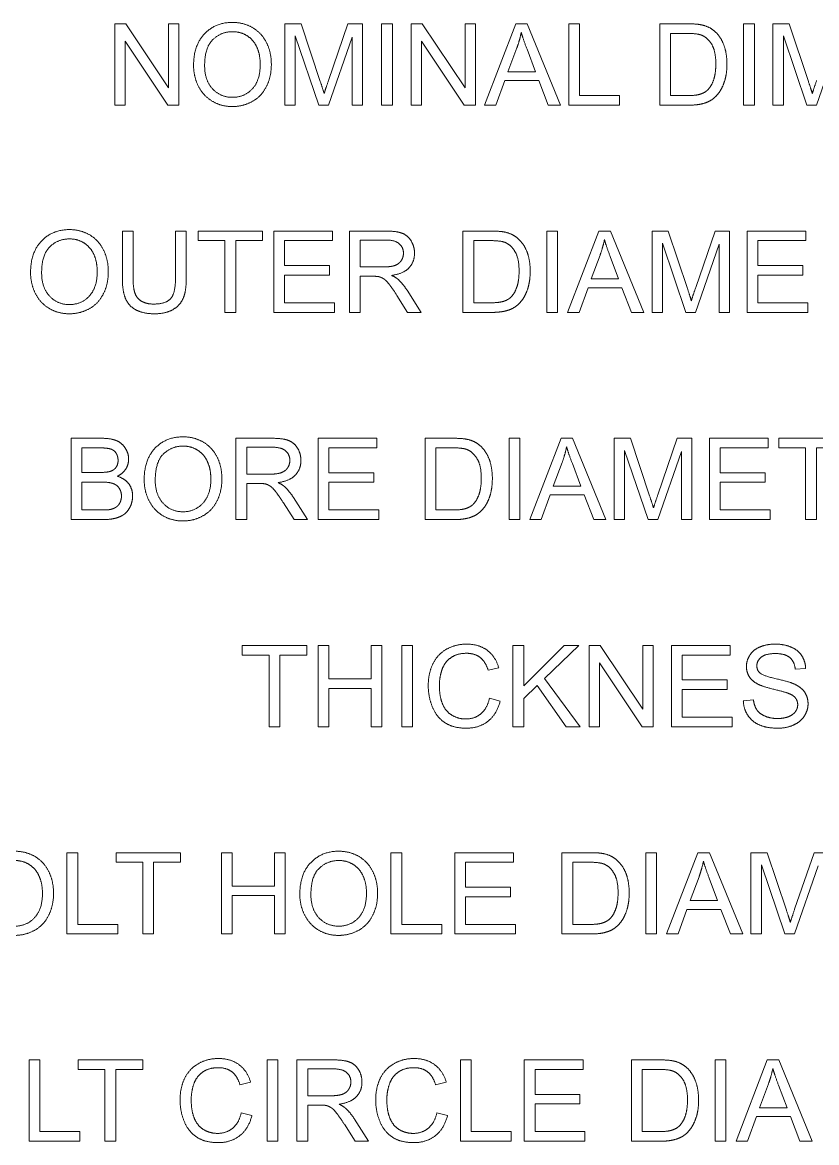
# Model space of a CAD drawing. Header units: millimetres. Extents: x -205 to 205, y -139 to 139.
# Drawn here: x 88.19 to 104.62, y -0.23 to 22.94 of the extents above; entities that cross this region are included whole.
import ezdxf

# ---------------------------------------------------------------- set-up
doc = ezdxf.new("R2010")
doc.units = ezdxf.units.MM
doc.layers.add('dimensions', color=7, linetype='Continuous', lineweight=18)

msp = doc.modelspace()

# ---------------------------------------------------------------- linework, layer by layer
at = {"layer": 'dimensions'}
for p, q in [((90.1, 22.906), (90.1, 21.224)), ((90.329, 22.906), (90.1, 22.906)), ((91.212, 21.585), (90.329, 22.906)), ((91.212, 22.906), (91.212, 21.585)), ((91.426, 22.906), (91.212, 22.906)), ((91.426, 21.224), (91.426, 22.906)), ((93.621, 22.906), (93.621, 21.224)), ((93.956, 22.906), (93.621, 22.906)), ((94.354, 21.715), (93.956, 22.906)), ((94.926, 22.906), (94.524, 21.736)), ((95.226, 22.906), (94.926, 22.906)), ((95.226, 21.224), (95.226, 22.906)), ((95.623, 22.906), (95.623, 21.224)), ((95.846, 22.906), (95.623, 22.906)), ((95.846, 21.224), (95.846, 22.906)), ((96.236, 22.906), (96.236, 21.224)), ((96.464, 22.906), (96.236, 22.906)), ((97.348, 21.585), (96.464, 22.906)), ((97.348, 22.906), (97.348, 21.585)), ((97.561, 22.906), (97.348, 22.906)), ((97.561, 21.224), (97.561, 22.906)), ((98.396, 22.906), (97.75, 21.224)), ((98.636, 22.906), (98.396, 22.906)), ((99.325, 21.224), (98.636, 22.906)), ((99.493, 22.906), (99.493, 21.224)), ((99.716, 22.906), (99.493, 22.906)), ((99.716, 21.422), (99.716, 22.906)), ((101.375, 22.906), (101.375, 21.224)), ((101.955, 22.906), (101.375, 22.906)), ((101.598, 21.422), (101.598, 22.707)), ((101.598, 22.707), (101.951, 22.707)), ((103.11, 22.906), (103.11, 21.224)), ((103.333, 22.906), (103.11, 22.906)), ((103.333, 21.224), (103.333, 22.906)), ((103.718, 22.906), (103.718, 21.224)), ((104.053, 22.906), (103.718, 22.906)), ((104.452, 21.715), (104.053, 22.906)), ((90.314, 22.546), (91.197, 21.224)), ((90.314, 21.224), (90.314, 22.546)), ((93.835, 22.656), (94.322, 21.224)), ((93.835, 21.224), (93.835, 22.656)), ((94.523, 21.224), (95.011, 22.632)), ((95.011, 22.632), (95.011, 21.224)), ((96.449, 22.546), (97.333, 21.224)), ((96.449, 21.224), (96.449, 22.546)), ((103.933, 22.656), (104.419, 21.224)), ((103.933, 21.224), (103.933, 22.656)), ((104.62, 21.224), (105.109, 22.632)), ((98.236, 21.915), (98.42, 22.408)), ((98.63, 22.38), (98.806, 21.915)), ((98.806, 21.915), (98.236, 21.915)), ((97.987, 21.224), (98.171, 21.733)), ((98.171, 21.733), (98.875, 21.733)), ((98.875, 21.733), (99.071, 21.224)), ((100.544, 21.422), (99.716, 21.422)), ((100.544, 21.224), (100.544, 21.422)), ((101.957, 21.422), (101.598, 21.422)), ((90.1, 21.224), (90.314, 21.224)), ((91.197, 21.224), (91.426, 21.224)), ((93.621, 21.224), (93.835, 21.224)), ((94.322, 21.224), (94.523, 21.224)), ((95.011, 21.224), (95.226, 21.224)), ((95.623, 21.224), (95.846, 21.224)), ((96.236, 21.224), (96.449, 21.224)), ((97.333, 21.224), (97.561, 21.224)), ((97.75, 21.224), (97.987, 21.224)), ((99.071, 21.224), (99.325, 21.224)), ((99.493, 21.224), (100.544, 21.224)), ((101.375, 21.224), (101.982, 21.224)), ((103.11, 21.224), (103.333, 21.224)), ((103.718, 21.224), (103.933, 21.224)), ((104.419, 21.224), (104.62, 21.224)), ((90.259, 18.62), (90.259, 17.648)), ((90.481, 18.62), (90.259, 18.62)), ((90.481, 17.649), (90.481, 18.62)), ((91.359, 18.62), (91.359, 17.649)), ((91.582, 18.62), (91.359, 18.62)), ((91.582, 17.648), (91.582, 18.62)), ((91.826, 18.62), (91.826, 18.422)), ((93.159, 18.62), (91.826, 18.62)), ((93.159, 18.422), (93.159, 18.62)), ((93.392, 18.62), (93.392, 16.938)), ((94.609, 18.62), (93.392, 18.62)), ((94.609, 18.422), (94.609, 18.62)), ((94.959, 18.62), (94.959, 16.938)), ((95.704, 18.62), (94.959, 18.62)), ((97.305, 18.62), (97.305, 16.938)), ((97.885, 18.62), (97.305, 18.62)), ((99.04, 18.62), (99.04, 16.938)), ((99.263, 18.62), (99.04, 18.62)), ((99.263, 16.938), (99.263, 18.62)), ((100.116, 18.62), (99.47, 16.938)), ((100.356, 18.62), (100.116, 18.62)), ((101.045, 16.938), (100.356, 18.62)), ((101.216, 18.62), (101.216, 16.938)), ((101.551, 18.62), (101.216, 18.62)), ((101.949, 17.429), (101.551, 18.62)), ((102.522, 18.62), (102.119, 17.45)), ((102.821, 18.62), (102.522, 18.62)), ((102.821, 16.938), (102.821, 18.62)), ((103.185, 18.62), (103.185, 16.938)), ((104.401, 18.62), (103.185, 18.62)), ((104.401, 18.422), (104.401, 18.62)), ((91.826, 18.422), (92.38, 18.422)), ((92.38, 18.422), (92.38, 16.938)), ((92.603, 18.422), (93.159, 18.422)), ((92.603, 16.938), (92.603, 18.422)), ((93.615, 18.422), (94.609, 18.422)), ((93.615, 17.906), (93.615, 18.422)), ((95.181, 17.878), (95.181, 18.434)), ((95.181, 18.434), (95.714, 18.434)), ((97.528, 17.137), (97.528, 18.422)), ((97.528, 18.422), (97.881, 18.422)), ((101.43, 18.37), (101.917, 16.938)), ((101.43, 16.938), (101.43, 18.37)), ((102.118, 16.938), (102.606, 18.346)), ((102.606, 18.346), (102.606, 16.938)), ((103.407, 18.422), (104.401, 18.422)), ((103.407, 17.906), (103.407, 18.422)), ((99.956, 17.629), (100.141, 18.122)), ((100.351, 18.095), (100.526, 17.629)), ((94.546, 17.906), (93.615, 17.906)), ((94.546, 17.709), (94.546, 17.906)), ((95.66, 17.878), (95.181, 17.878)), ((104.338, 17.906), (103.407, 17.906)), ((104.338, 17.709), (104.338, 17.906)), ((93.615, 17.709), (94.546, 17.709)), ((93.615, 17.137), (93.615, 17.709)), ((95.181, 17.685), (95.439, 17.685)), ((95.181, 16.938), (95.181, 17.685)), ((100.526, 17.629), (99.956, 17.629)), ((103.407, 17.709), (104.338, 17.709)), ((103.407, 17.137), (103.407, 17.709)), ((96.441, 16.938), (96.149, 17.396)), ((99.707, 16.938), (99.892, 17.448)), ((99.892, 17.448), (100.595, 17.448)), ((100.595, 17.448), (100.791, 16.938)), ((95.939, 17.288), (96.161, 16.938)), ((92.38, 16.938), (92.603, 16.938)), ((93.392, 16.938), (94.648, 16.938)), ((94.648, 17.137), (93.615, 17.137)), ((94.648, 16.938), (94.648, 17.137)), ((94.959, 16.938), (95.181, 16.938)), ((96.161, 16.938), (96.441, 16.938)), ((97.305, 16.938), (97.912, 16.938)), ((97.887, 17.137), (97.528, 17.137)), ((99.04, 16.938), (99.263, 16.938)), ((99.47, 16.938), (99.707, 16.938)), ((100.791, 16.938), (101.045, 16.938)), ((101.216, 16.938), (101.43, 16.938)), ((101.917, 16.938), (102.118, 16.938)), ((102.606, 16.938), (102.821, 16.938)), ((103.185, 16.938), (104.44, 16.938)), ((104.44, 17.137), (103.407, 17.137)), ((104.44, 16.938), (104.44, 17.137)), ((89.201, 14.334), (89.201, 12.652)), ((89.832, 14.334), (89.201, 14.334)), ((89.423, 13.628), (89.423, 14.136)), ((89.423, 14.136), (89.759, 14.136)), ((92.609, 14.334), (92.609, 12.652)), ((93.354, 14.334), (92.609, 14.334)), ((92.831, 13.592), (92.831, 14.149)), ((92.831, 14.149), (93.364, 14.149)), ((94.307, 14.334), (94.307, 12.652)), ((95.523, 14.334), (94.307, 14.334)), ((94.529, 14.136), (95.523, 14.136)), ((94.529, 13.621), (94.529, 14.136)), ((95.523, 14.136), (95.523, 14.334)), ((96.523, 14.334), (96.523, 12.652)), ((97.102, 14.334), (96.523, 14.334)), ((96.745, 12.851), (96.745, 14.136)), ((96.745, 14.136), (97.099, 14.136)), ((98.258, 14.334), (98.258, 12.652)), ((98.48, 14.334), (98.258, 14.334)), ((98.48, 12.652), (98.48, 14.334)), ((99.334, 14.334), (98.688, 12.652)), ((99.574, 14.334), (99.334, 14.334)), ((100.262, 12.652), (99.574, 14.334)), ((100.433, 14.334), (100.433, 12.652)), ((100.768, 14.334), (100.433, 14.334)), ((101.166, 13.143), (100.768, 14.334)), ((101.739, 14.334), (101.336, 13.164)), ((102.038, 14.334), (101.739, 14.334)), ((102.038, 12.652), (102.038, 14.334)), ((102.402, 14.334), (102.402, 12.652)), ((103.618, 14.334), (102.402, 14.334)), ((102.625, 14.136), (103.618, 14.136)), ((102.625, 13.621), (102.625, 14.136)), ((103.618, 14.136), (103.618, 14.334)), ((103.839, 14.334), (103.839, 14.136)), ((105.172, 14.334), (103.839, 14.334)), ((103.839, 14.136), (104.393, 14.136)), ((104.393, 14.136), (104.393, 12.652)), ((104.616, 14.136), (105.172, 14.136)), ((104.616, 12.652), (104.616, 14.136)), ((100.648, 14.084), (101.134, 12.652)), ((100.648, 12.652), (100.648, 14.084)), ((101.335, 12.652), (101.824, 14.06)), ((101.824, 14.06), (101.824, 12.652)), ((99.173, 13.343), (99.358, 13.836)), ((99.568, 13.809), (99.744, 13.343)), ((89.787, 13.628), (89.423, 13.628)), ((93.31, 13.592), (92.831, 13.592)), ((95.46, 13.621), (94.529, 13.621)), ((95.46, 13.423), (95.46, 13.621)), ((103.555, 13.621), (102.625, 13.621)), ((103.555, 13.423), (103.555, 13.621)), ((89.423, 12.851), (89.423, 13.429)), ((89.423, 13.429), (89.812, 13.429)), ((92.831, 13.399), (93.089, 13.399)), ((92.831, 12.652), (92.831, 13.399)), ((94.529, 13.423), (95.46, 13.423)), ((94.529, 12.851), (94.529, 13.423)), ((99.744, 13.343), (99.173, 13.343)), ((102.625, 13.423), (103.555, 13.423)), ((102.625, 12.851), (102.625, 13.423)), ((93.589, 13.002), (93.811, 12.652)), ((94.091, 12.652), (93.799, 13.11)), ((98.924, 12.652), (99.109, 13.162)), ((99.109, 13.162), (99.812, 13.162)), ((99.812, 13.162), (100.009, 12.652)), ((89.842, 12.851), (89.423, 12.851)), ((95.562, 12.851), (94.529, 12.851)), ((95.562, 12.652), (95.562, 12.851)), ((97.104, 12.851), (96.745, 12.851)), ((103.657, 12.851), (102.625, 12.851)), ((103.657, 12.652), (103.657, 12.851)), ((89.201, 12.652), (89.842, 12.652)), ((92.609, 12.652), (92.831, 12.652)), ((93.811, 12.652), (94.091, 12.652)), ((94.307, 12.652), (95.562, 12.652)), ((96.523, 12.652), (97.13, 12.652)), ((98.258, 12.652), (98.48, 12.652)), ((98.688, 12.652), (98.924, 12.652)), ((100.009, 12.652), (100.262, 12.652)), ((100.433, 12.652), (100.648, 12.652)), ((101.134, 12.652), (101.335, 12.652)), ((101.824, 12.652), (102.038, 12.652)), ((102.402, 12.652), (103.657, 12.652)), ((104.393, 12.652), (104.616, 12.652)), ((92.74, 10.049), (92.74, 9.85)), ((94.073, 10.049), (92.74, 10.049)), ((94.073, 9.85), (94.073, 10.049)), ((94.309, 10.049), (94.309, 8.367)), ((94.531, 10.049), (94.309, 10.049)), ((94.531, 9.358), (94.531, 10.049)), ((95.406, 10.049), (95.406, 9.358)), ((95.628, 10.049), (95.406, 10.049)), ((95.628, 8.367), (95.628, 10.049)), ((96.037, 10.049), (96.037, 8.367)), ((96.259, 10.049), (96.037, 10.049)), ((96.259, 8.367), (96.259, 10.049)), ((98.34, 10.049), (98.34, 8.367)), ((98.562, 10.049), (98.34, 10.049)), ((98.562, 9.215), (98.562, 10.049)), ((99.398, 10.049), (98.562, 9.215)), ((98.994, 9.367), (99.699, 10.049)), ((99.699, 10.049), (99.398, 10.049)), ((99.914, 10.049), (99.914, 8.367)), ((100.142, 10.049), (99.914, 10.049)), ((101.026, 8.728), (100.142, 10.049)), ((101.026, 10.049), (101.026, 8.728)), ((101.239, 10.049), (101.026, 10.049)), ((101.239, 8.367), (101.239, 10.049)), ((101.618, 10.049), (101.618, 8.367)), ((102.834, 10.049), (101.618, 10.049)), ((102.834, 9.85), (102.834, 10.049)), ((92.74, 9.85), (93.294, 9.85)), ((93.294, 9.85), (93.294, 8.367)), ((93.517, 9.85), (94.073, 9.85)), ((93.517, 8.367), (93.517, 9.85)), ((101.84, 9.85), (102.834, 9.85)), ((101.84, 9.335), (101.84, 9.85)), ((97.827, 9.536), (98.046, 9.587)), ((100.127, 9.688), (101.011, 8.367)), ((100.127, 8.367), (100.127, 9.688)), ((104.18, 9.559), (104.394, 9.575)), ((95.406, 9.358), (94.531, 9.358)), ((99.73, 8.367), (98.994, 9.367)), ((102.771, 9.335), (101.84, 9.335)), ((102.771, 9.138), (102.771, 9.335)), ((94.531, 9.159), (95.406, 9.159)), ((94.531, 8.367), (94.531, 9.159)), ((95.406, 9.159), (95.406, 8.367)), ((98.562, 8.95), (98.838, 9.218)), ((98.838, 9.218), (99.437, 8.367)), ((101.84, 9.138), (102.771, 9.138)), ((101.84, 8.565), (101.84, 9.138)), ((98.075, 8.9), (97.852, 8.956)), ((98.562, 8.367), (98.562, 8.95)), ((103.315, 8.925), (103.105, 8.907)), ((93.294, 8.367), (93.517, 8.367)), ((94.309, 8.367), (94.531, 8.367)), ((95.406, 8.367), (95.628, 8.367)), ((96.037, 8.367), (96.259, 8.367)), ((98.34, 8.367), (98.562, 8.367)), ((99.437, 8.367), (99.73, 8.367)), ((99.914, 8.367), (100.127, 8.367)), ((101.011, 8.367), (101.239, 8.367)), ((101.618, 8.367), (102.873, 8.367)), ((102.873, 8.565), (101.84, 8.565)), ((102.873, 8.367), (102.873, 8.565)), ((89.113, 5.763), (89.113, 4.081)), ((89.335, 5.763), (89.113, 5.763)), ((89.335, 4.279), (89.335, 5.763)), ((90.128, 5.763), (90.128, 5.565)), ((91.462, 5.763), (90.128, 5.763)), ((90.128, 5.565), (90.683, 5.565)), ((90.683, 5.565), (90.683, 4.081)), ((90.905, 5.565), (91.462, 5.565)), ((90.905, 4.081), (90.905, 5.565)), ((91.462, 5.565), (91.462, 5.763)), ((92.307, 5.763), (92.307, 4.081)), ((92.53, 5.763), (92.307, 5.763)), ((92.53, 5.072), (92.53, 5.763)), ((93.404, 5.763), (93.404, 5.072)), ((93.627, 5.763), (93.404, 5.763)), ((93.627, 4.081), (93.627, 5.763)), ((95.816, 5.763), (95.816, 4.081)), ((96.039, 5.763), (95.816, 5.763)), ((96.039, 4.279), (96.039, 5.763)), ((97.137, 5.763), (97.137, 4.081)), ((98.353, 5.763), (97.137, 5.763)), ((97.36, 5.565), (98.353, 5.565)), ((97.36, 5.049), (97.36, 5.565)), ((98.353, 5.565), (98.353, 5.763)), ((99.353, 5.763), (99.353, 4.081)), ((99.932, 5.763), (99.353, 5.763)), ((99.575, 4.279), (99.575, 5.565)), ((99.575, 5.565), (99.929, 5.565)), ((101.088, 5.763), (101.088, 4.081)), ((101.31, 5.763), (101.088, 5.763)), ((101.31, 4.081), (101.31, 5.763)), ((102.164, 5.763), (101.518, 4.081)), ((102.404, 5.763), (102.164, 5.763)), ((103.092, 4.081), (102.404, 5.763)), ((103.263, 5.763), (103.263, 4.081)), ((103.598, 5.763), (103.263, 5.763)), ((103.997, 4.572), (103.598, 5.763)), ((104.569, 5.763), (104.166, 4.593)), ((104.869, 5.763), (104.569, 5.763)), ((103.478, 5.513), (103.964, 4.081)), ((103.478, 4.081), (103.478, 5.513)), ((104.165, 4.081), (104.654, 5.489)), ((102.003, 4.772), (102.188, 5.265)), ((102.398, 5.238), (102.574, 4.772)), ((93.404, 5.072), (92.53, 5.072)), ((92.53, 4.874), (93.404, 4.874)), ((92.53, 4.081), (92.53, 4.874)), ((93.404, 4.874), (93.404, 4.081)), ((98.29, 5.049), (97.36, 5.049)), ((98.29, 4.852), (98.29, 5.049)), ((97.36, 4.852), (98.29, 4.852)), ((97.36, 4.279), (97.36, 4.852)), ((102.574, 4.772), (102.003, 4.772)), ((101.754, 4.081), (101.939, 4.59)), ((101.939, 4.59), (102.643, 4.59)), ((102.643, 4.59), (102.839, 4.081)), ((90.164, 4.279), (89.335, 4.279)), ((90.164, 4.081), (90.164, 4.279)), ((96.867, 4.279), (96.039, 4.279)), ((96.867, 4.081), (96.867, 4.279)), ((98.392, 4.279), (97.36, 4.279)), ((98.392, 4.081), (98.392, 4.279)), ((99.935, 4.279), (99.575, 4.279)), ((89.113, 4.081), (90.164, 4.081)), ((90.683, 4.081), (90.905, 4.081)), ((92.307, 4.081), (92.53, 4.081)), ((93.404, 4.081), (93.627, 4.081)), ((95.816, 4.081), (96.867, 4.081)), ((97.137, 4.081), (98.392, 4.081)), ((99.353, 4.081), (99.96, 4.081)), ((101.088, 4.081), (101.31, 4.081)), ((101.518, 4.081), (101.754, 4.081)), ((102.839, 4.081), (103.092, 4.081)), ((103.263, 4.081), (103.478, 4.081)), ((103.964, 4.081), (104.165, 4.081)), ((88.33, 1.477), (88.33, -0.205)), ((88.552, 1.477), (88.33, 1.477)), ((88.552, -0.006), (88.552, 1.477)), ((89.345, 1.477), (89.345, 1.279)), ((90.679, 1.477), (89.345, 1.477)), ((90.679, 1.279), (90.679, 1.477)), ((93.252, 1.477), (93.252, -0.205)), ((93.475, 1.477), (93.252, 1.477)), ((93.475, -0.205), (93.475, 1.477)), ((93.871, 1.477), (93.871, -0.205)), ((94.617, 1.477), (93.871, 1.477)), ((97.252, 1.477), (97.252, -0.205)), ((97.475, 1.477), (97.252, 1.477)), ((97.475, -0.006), (97.475, 1.477)), ((98.573, 1.477), (98.573, -0.205)), ((99.789, 1.477), (98.573, 1.477)), ((99.789, 1.279), (99.789, 1.477)), ((100.789, 1.477), (100.789, -0.205)), ((101.368, 1.477), (100.789, 1.477)), ((102.524, 1.477), (102.524, -0.205)), ((102.746, 1.477), (102.524, 1.477)), ((102.746, -0.205), (102.746, 1.477)), ((103.6, 1.477), (102.954, -0.205)), ((103.84, 1.477), (103.6, 1.477)), ((104.528, -0.205), (103.84, 1.477)), ((89.345, 1.279), (89.899, 1.279)), ((89.899, 1.279), (89.899, -0.205)), ((90.122, 1.279), (90.679, 1.279)), ((90.122, -0.205), (90.122, 1.279)), ((94.093, 0.735), (94.093, 1.291)), ((94.093, 1.291), (94.626, 1.291)), ((98.796, 1.279), (99.789, 1.279)), ((98.796, 0.764), (98.796, 1.279)), ((101.011, -0.006), (101.011, 1.279)), ((101.011, 1.279), (101.365, 1.279)), ((92.692, 0.964), (92.912, 1.016)), ((96.739, 0.964), (96.959, 1.016)), ((103.439, 0.486), (103.624, 0.979)), ((103.834, 0.952), (104.01, 0.486)), ((94.572, 0.735), (94.093, 0.735)), ((99.726, 0.764), (98.796, 0.764)), ((99.726, 0.566), (99.726, 0.764)), ((94.093, 0.542), (94.352, 0.542)), ((94.093, -0.205), (94.093, 0.542)), ((98.796, 0.566), (99.726, 0.566)), ((98.796, -0.006), (98.796, 0.566)), ((104.01, 0.486), (103.439, 0.486)), ((92.94, 0.329), (92.718, 0.385)), ((95.353, -0.205), (95.061, 0.253)), ((96.987, 0.329), (96.765, 0.385)), ((103.19, -0.205), (103.375, 0.305)), ((103.375, 0.305), (104.079, 0.305)), ((104.079, 0.305), (104.275, -0.205)), ((94.851, 0.145), (95.073, -0.205)), ((88.33, -0.205), (89.381, -0.205)), ((89.381, -0.006), (88.552, -0.006)), ((89.381, -0.205), (89.381, -0.006)), ((89.899, -0.205), (90.122, -0.205)), ((93.252, -0.205), (93.475, -0.205)), ((93.871, -0.205), (94.093, -0.205)), ((95.073, -0.205), (95.353, -0.205)), ((97.252, -0.205), (98.303, -0.205)), ((98.303, -0.006), (97.475, -0.006)), ((98.303, -0.205), (98.303, -0.006)), ((98.573, -0.205), (99.828, -0.205)), ((99.828, -0.006), (98.796, -0.006)), ((99.828, -0.205), (99.828, -0.006)), ((100.789, -0.205), (101.396, -0.205)), ((101.371, -0.006), (101.011, -0.006)), ((102.524, -0.205), (102.746, -0.205)), ((102.954, -0.205), (103.19, -0.205)), ((104.275, -0.205), (104.528, -0.205))]:
    msp.add_line(p, q, dxfattribs=at)
for points in [[(91.957, 22.699), (92.182, 22.936), (92.537, 22.936)], [(92.539, 22.744), (92.302, 22.744), (92.132, 22.582)], [(92.537, 22.936), (92.77, 22.936), (92.957, 22.824)], [(92.839, 22.66), (92.705, 22.744), (92.539, 22.744)], [(92.957, 22.824), (93.144, 22.713), (93.243, 22.514)], [(98.511, 22.729), (98.479, 22.567), (98.42, 22.408)], [(98.63, 22.38), (98.55, 22.593), (98.511, 22.729)], [(102.239, 22.673), (102.15, 22.707), (101.951, 22.707)], [(101.955, 22.906), (102.151, 22.906), (102.254, 22.882)], [(102.254, 22.882), (102.399, 22.849), (102.501, 22.761)], [(102.501, 22.761), (102.634, 22.649), (102.7, 22.474)], [(91.732, 22.043), (91.732, 22.462), (91.957, 22.699)], [(92.132, 22.582), (91.961, 22.419), (91.961, 22.04)], [(93.042, 22.422), (92.972, 22.575), (92.839, 22.66)], [(93.243, 22.514), (93.341, 22.315), (93.341, 22.063)], [(102.45, 22.483), (102.363, 22.625), (102.239, 22.673)], [(102.536, 22.077), (102.536, 22.341), (102.45, 22.483)], [(93.111, 22.064), (93.111, 22.269), (93.042, 22.422)], [(102.7, 22.474), (102.766, 22.299), (102.766, 22.074)], [(91.828, 21.623), (91.732, 21.822), (91.732, 22.043)], [(91.961, 22.04), (91.961, 21.736), (92.125, 21.561)], [(92.949, 21.562), (93.111, 21.739), (93.111, 22.064)], [(93.341, 22.063), (93.341, 21.807), (93.237, 21.605)], [(102.492, 21.753), (102.536, 21.887), (102.536, 22.077)], [(102.766, 22.074), (102.766, 21.882), (102.721, 21.734)], [(92.112, 21.31), (91.925, 21.425), (91.828, 21.623)], [(92.125, 21.561), (92.288, 21.386), (92.535, 21.386)], [(92.535, 21.386), (92.786, 21.386), (92.949, 21.562)], [(93.237, 21.605), (93.134, 21.403), (92.945, 21.299)], [(94.354, 21.715), (94.409, 21.548), (94.434, 21.466)], [(94.434, 21.466), (94.463, 21.558), (94.524, 21.736)], [(102.369, 21.54), (102.448, 21.62), (102.492, 21.753)], [(102.721, 21.734), (102.676, 21.586), (102.606, 21.489)], [(104.452, 21.715), (104.507, 21.548), (104.532, 21.466)], [(104.532, 21.466), (104.561, 21.558), (104.621, 21.736)], [(101.957, 21.422), (102.123, 21.422), (102.218, 21.453)], [(102.218, 21.453), (102.313, 21.484), (102.369, 21.54)], [(102.453, 21.337), (102.37, 21.281), (102.252, 21.252)], [(102.606, 21.489), (102.536, 21.392), (102.453, 21.337)], [(92.536, 21.195), (92.299, 21.195), (92.112, 21.31)], [(92.945, 21.299), (92.755, 21.195), (92.536, 21.195)], [(102.252, 21.252), (102.135, 21.224), (101.982, 21.224)], [(88.584, 18.413), (88.809, 18.65), (89.165, 18.65)], [(89.165, 18.65), (89.398, 18.65), (89.585, 18.539)], [(89.585, 18.539), (89.772, 18.427), (89.87, 18.228)], [(95.704, 18.62), (95.929, 18.62), (96.046, 18.575)], [(96.046, 18.575), (96.163, 18.53), (96.233, 18.415)], [(97.885, 18.62), (98.081, 18.62), (98.184, 18.596)], [(98.184, 18.596), (98.329, 18.563), (98.431, 18.476)], [(88.36, 17.757), (88.36, 18.176), (88.584, 18.413)], [(89.166, 18.458), (88.93, 18.458), (88.759, 18.296)], [(89.466, 18.374), (89.333, 18.458), (89.166, 18.458)], [(89.669, 18.137), (89.6, 18.29), (89.466, 18.374)], [(95.987, 18.357), (95.901, 18.434), (95.714, 18.434)], [(96.074, 18.161), (96.074, 18.281), (95.987, 18.357)], [(96.233, 18.415), (96.303, 18.3), (96.303, 18.161)], [(98.169, 18.387), (98.08, 18.422), (97.881, 18.422)], [(98.38, 18.197), (98.293, 18.339), (98.169, 18.387)], [(98.431, 18.476), (98.564, 18.363), (98.63, 18.188)], [(100.231, 18.443), (100.199, 18.282), (100.141, 18.122)], [(100.351, 18.095), (100.27, 18.307), (100.231, 18.443)], [(88.759, 18.296), (88.589, 18.134), (88.589, 17.754)], [(89.739, 17.778), (89.739, 17.983), (89.669, 18.137)], [(89.87, 18.228), (89.968, 18.029), (89.968, 17.777)], [(96.029, 18.01), (96.074, 18.08), (96.074, 18.161)], [(96.303, 18.161), (96.303, 17.982), (96.188, 17.859)], [(98.466, 17.792), (98.466, 18.056), (98.38, 18.197)], [(98.63, 18.188), (98.696, 18.013), (98.696, 17.788)], [(95.66, 17.878), (95.812, 17.878), (95.898, 17.909)], [(96.188, 17.859), (96.072, 17.737), (95.83, 17.703)], [(95.898, 17.909), (95.984, 17.941), (96.029, 18.01)], [(88.456, 17.337), (88.36, 17.536), (88.36, 17.757)], [(88.589, 17.754), (88.589, 17.45), (88.753, 17.275)], [(89.576, 17.277), (89.739, 17.453), (89.739, 17.778)], [(89.968, 17.777), (89.968, 17.521), (89.865, 17.319)], [(90.323, 17.227), (90.259, 17.381), (90.259, 17.648)], [(90.481, 17.649), (90.481, 17.43), (90.522, 17.326)], [(91.255, 17.221), (91.359, 17.333), (91.359, 17.649)], [(91.582, 17.648), (91.582, 17.395), (91.524, 17.246)], [(95.563, 17.677), (95.525, 17.685), (95.439, 17.685)], [(95.665, 17.632), (95.615, 17.664), (95.563, 17.677)], [(95.778, 17.52), (95.715, 17.6), (95.665, 17.632)], [(95.83, 17.703), (95.918, 17.661), (95.964, 17.62)], [(95.964, 17.62), (96.061, 17.53), (96.149, 17.396)], [(98.422, 17.468), (98.466, 17.601), (98.466, 17.792)], [(98.696, 17.788), (98.696, 17.597), (98.651, 17.449)], [(95.939, 17.288), (95.841, 17.439), (95.778, 17.52)], [(98.299, 17.255), (98.378, 17.334), (98.422, 17.468)], [(98.651, 17.449), (98.606, 17.301), (98.536, 17.204)], [(101.949, 17.429), (102.004, 17.263), (102.029, 17.18)], [(102.029, 17.18), (102.058, 17.272), (102.119, 17.45)], [(88.739, 17.024), (88.552, 17.139), (88.456, 17.337)], [(88.753, 17.275), (88.916, 17.1), (89.163, 17.1)], [(89.163, 17.1), (89.414, 17.1), (89.576, 17.277)], [(89.865, 17.319), (89.762, 17.117), (89.572, 17.013)], [(90.537, 16.991), (90.387, 17.072), (90.323, 17.227)], [(90.522, 17.326), (90.563, 17.223), (90.662, 17.166)], [(90.662, 17.166), (90.761, 17.11), (90.905, 17.11)], [(90.905, 17.11), (91.15, 17.11), (91.255, 17.221)], [(91.524, 17.246), (91.467, 17.096), (91.317, 17.003)], [(97.887, 17.137), (98.053, 17.137), (98.148, 17.168)], [(98.148, 17.168), (98.243, 17.199), (98.299, 17.255)], [(98.536, 17.204), (98.466, 17.107), (98.383, 17.051)], [(89.164, 16.909), (88.926, 16.909), (88.739, 17.024)], [(89.572, 17.013), (89.383, 16.909), (89.164, 16.909)], [(90.924, 16.909), (90.688, 16.909), (90.537, 16.991)], [(91.317, 17.003), (91.167, 16.909), (90.924, 16.909)], [(98.182, 16.967), (98.065, 16.938), (97.912, 16.938)], [(98.383, 17.051), (98.3, 16.995), (98.182, 16.967)], [(90.015, 14.112), (89.941, 14.136), (89.759, 14.136)], [(89.832, 14.334), (90.025, 14.334), (90.141, 14.283)], [(90.141, 14.283), (90.257, 14.232), (90.323, 14.126)], [(90.934, 14.127), (91.159, 14.364), (91.515, 14.364)], [(91.516, 14.173), (91.28, 14.173), (91.109, 14.01)], [(91.515, 14.364), (91.748, 14.364), (91.935, 14.253)], [(91.816, 14.088), (91.683, 14.173), (91.516, 14.173)], [(91.935, 14.253), (92.122, 14.142), (92.22, 13.943)], [(93.354, 14.334), (93.579, 14.334), (93.696, 14.289)], [(93.637, 14.072), (93.551, 14.149), (93.364, 14.149)], [(93.696, 14.289), (93.813, 14.244), (93.883, 14.129)], [(97.387, 14.102), (97.297, 14.136), (97.099, 14.136)], [(97.102, 14.334), (97.298, 14.334), (97.402, 14.31)], [(97.402, 14.31), (97.546, 14.277), (97.648, 14.19)], [(97.648, 14.19), (97.781, 14.077), (97.847, 13.902)], [(99.449, 14.158), (99.416, 13.996), (99.358, 13.836)], [(99.568, 13.809), (99.488, 14.021), (99.449, 14.158)], [(90.13, 14.025), (90.09, 14.089), (90.015, 14.112)], [(90.17, 13.878), (90.17, 13.962), (90.13, 14.025)], [(90.323, 14.126), (90.389, 14.02), (90.389, 13.904)], [(90.389, 13.904), (90.389, 13.796), (90.331, 13.701)], [(90.71, 13.472), (90.71, 13.89), (90.934, 14.127)], [(91.109, 14.01), (90.939, 13.848), (90.939, 13.468)], [(92.019, 13.851), (91.95, 14.004), (91.816, 14.088)], [(92.22, 13.943), (92.318, 13.744), (92.318, 13.491)], [(93.724, 13.876), (93.724, 13.995), (93.637, 14.072)], [(93.883, 14.129), (93.953, 14.014), (93.953, 13.876)], [(97.597, 13.912), (97.511, 14.053), (97.387, 14.102)], [(97.684, 13.506), (97.684, 13.77), (97.597, 13.912)], [(97.847, 13.902), (97.913, 13.727), (97.913, 13.503)], [(89.999, 13.647), (90.084, 13.672), (90.127, 13.731)], [(90.127, 13.731), (90.17, 13.789), (90.17, 13.878)], [(90.331, 13.701), (90.272, 13.606), (90.154, 13.547)], [(92.089, 13.492), (92.089, 13.698), (92.019, 13.851)], [(93.548, 13.624), (93.634, 13.655), (93.679, 13.725)], [(93.679, 13.725), (93.724, 13.794), (93.724, 13.876)], [(93.953, 13.876), (93.953, 13.697), (93.838, 13.574)], [(89.787, 13.628), (89.935, 13.628), (89.999, 13.647)], [(90.154, 13.547), (90.307, 13.503), (90.389, 13.395)], [(90.806, 13.052), (90.71, 13.25), (90.71, 13.472)], [(90.939, 13.468), (90.939, 13.164), (91.103, 12.989)], [(91.926, 12.991), (92.089, 13.168), (92.089, 13.492)], [(92.318, 13.491), (92.318, 13.235), (92.215, 13.033)], [(93.31, 13.592), (93.462, 13.592), (93.548, 13.624)], [(93.838, 13.574), (93.722, 13.451), (93.48, 13.418)], [(97.64, 13.182), (97.684, 13.316), (97.684, 13.506)], [(97.913, 13.503), (97.913, 13.311), (97.869, 13.163)], [(90.058, 13.401), (89.973, 13.429), (89.812, 13.429)], [(90.192, 13.303), (90.144, 13.373), (90.058, 13.401)], [(90.24, 13.14), (90.24, 13.234), (90.192, 13.303)], [(90.389, 13.395), (90.471, 13.287), (90.471, 13.14)], [(93.213, 13.391), (93.175, 13.399), (93.089, 13.399)], [(93.315, 13.347), (93.265, 13.379), (93.213, 13.391)], [(93.428, 13.234), (93.365, 13.314), (93.315, 13.347)], [(93.589, 13.002), (93.491, 13.154), (93.428, 13.234)], [(93.48, 13.418), (93.568, 13.375), (93.614, 13.334)], [(93.614, 13.334), (93.711, 13.244), (93.799, 13.11)], [(90.122, 12.905), (90.174, 12.937), (90.207, 12.998)], [(90.207, 12.998), (90.24, 13.06), (90.24, 13.14)], [(90.471, 13.14), (90.471, 13.022), (90.421, 12.92)], [(91.089, 12.738), (90.902, 12.853), (90.806, 13.052)], [(91.103, 12.989), (91.266, 12.814), (91.513, 12.814)], [(91.513, 12.814), (91.764, 12.814), (91.926, 12.991)], [(92.215, 13.033), (92.112, 12.831), (91.922, 12.727)], [(97.516, 12.969), (97.595, 13.048), (97.64, 13.182)], [(97.869, 13.163), (97.824, 13.015), (97.754, 12.918)], [(101.166, 13.143), (101.221, 12.977), (101.247, 12.894)], [(101.247, 12.894), (101.275, 12.986), (101.336, 13.164)], [(89.842, 12.851), (89.95, 12.851), (89.994, 12.859)], [(89.994, 12.859), (90.07, 12.873), (90.122, 12.905)], [(90.298, 12.764), (90.224, 12.709), (90.113, 12.68)], [(90.421, 12.92), (90.371, 12.819), (90.298, 12.764)], [(97.104, 12.851), (97.271, 12.851), (97.365, 12.882)], [(97.365, 12.882), (97.46, 12.913), (97.516, 12.969)], [(97.601, 12.765), (97.517, 12.71), (97.4, 12.681)], [(97.754, 12.918), (97.684, 12.821), (97.601, 12.765)], [(90.113, 12.68), (90.003, 12.652), (89.842, 12.652)], [(91.514, 12.624), (91.276, 12.624), (91.089, 12.738)], [(91.922, 12.727), (91.733, 12.624), (91.514, 12.624)], [(97.4, 12.681), (97.282, 12.652), (97.13, 12.652)], [(96.688, 9.679), (96.788, 9.874), (96.974, 9.976)], [(96.974, 9.976), (97.159, 10.077), (97.381, 10.077)], [(97.381, 10.077), (97.634, 10.077), (97.806, 9.949)], [(103.242, 9.852), (103.314, 9.963), (103.453, 10.02)], [(103.453, 10.02), (103.592, 10.077), (103.761, 10.077)], [(103.761, 10.077), (103.948, 10.077), (104.091, 10.017)], [(104.091, 10.017), (104.234, 9.957), (104.311, 9.84)], [(97.053, 9.794), (96.922, 9.701), (96.87, 9.544)], [(97.377, 9.887), (97.183, 9.887), (97.053, 9.794)], [(97.657, 9.803), (97.546, 9.887), (97.377, 9.887)], [(97.827, 9.536), (97.768, 9.719), (97.657, 9.803)], [(97.806, 9.949), (97.978, 9.82), (98.046, 9.587)], [(103.169, 9.614), (103.169, 9.741), (103.242, 9.852)], [(103.476, 9.807), (103.384, 9.733), (103.384, 9.629)], [(103.771, 9.881), (103.569, 9.881), (103.476, 9.807)], [(104.064, 9.8), (103.964, 9.881), (103.771, 9.881)], [(104.18, 9.559), (104.163, 9.718), (104.064, 9.8)], [(104.311, 9.84), (104.388, 9.723), (104.394, 9.575)], [(96.587, 9.22), (96.587, 9.483), (96.688, 9.679)], [(96.87, 9.544), (96.817, 9.388), (96.817, 9.221)], [(103.228, 9.404), (103.169, 9.498), (103.169, 9.614)], [(103.384, 9.629), (103.384, 9.538), (103.449, 9.48)], [(103.408, 9.248), (103.287, 9.311), (103.228, 9.404)], [(103.449, 9.48), (103.513, 9.421), (103.785, 9.36)], [(103.785, 9.36), (104.056, 9.298), (104.157, 9.252)], [(96.676, 8.769), (96.587, 8.979), (96.587, 9.22)], [(96.817, 9.221), (96.817, 9.007), (96.879, 8.847)], [(103.733, 9.143), (103.501, 9.199), (103.408, 9.248)], [(104.032, 9.061), (103.964, 9.087), (103.733, 9.143)], [(104.184, 8.962), (104.138, 9.021), (104.032, 9.061)], [(104.157, 9.252), (104.304, 9.185), (104.374, 9.081)], [(104.374, 9.081), (104.444, 8.977), (104.444, 8.842)], [(96.879, 8.847), (96.942, 8.687), (97.074, 8.608)], [(97.676, 8.636), (97.806, 8.744), (97.852, 8.956)], [(98.075, 8.9), (98.005, 8.626), (97.823, 8.482)], [(103.197, 8.605), (103.11, 8.738), (103.105, 8.907)], [(103.315, 8.925), (103.33, 8.799), (103.384, 8.718)], [(104.182, 8.679), (104.23, 8.745), (104.23, 8.823)], [(104.23, 8.823), (104.23, 8.902), (104.184, 8.962)], [(104.444, 8.842), (104.444, 8.707), (104.367, 8.589)], [(96.936, 8.449), (96.765, 8.559), (96.676, 8.769)], [(97.074, 8.608), (97.206, 8.528), (97.36, 8.528)], [(97.36, 8.528), (97.547, 8.528), (97.676, 8.636)], [(103.439, 8.404), (103.285, 8.471), (103.197, 8.605)], [(103.384, 8.718), (103.439, 8.637), (103.554, 8.587)], [(103.554, 8.587), (103.668, 8.538), (103.812, 8.538)], [(103.812, 8.538), (103.939, 8.538), (104.037, 8.575)], [(104.037, 8.575), (104.134, 8.613), (104.182, 8.679)], [(104.367, 8.589), (104.29, 8.47), (104.146, 8.404)], [(97.378, 8.338), (97.106, 8.338), (96.936, 8.449)], [(97.823, 8.482), (97.641, 8.338), (97.378, 8.338)], [(103.822, 8.338), (103.594, 8.338), (103.439, 8.404)], [(104.146, 8.404), (104.002, 8.338), (103.822, 8.338)], [(88.032, 5.793), (88.265, 5.793), (88.452, 5.682)], [(94.155, 5.556), (94.38, 5.793), (94.735, 5.793)], [(94.735, 5.793), (94.968, 5.793), (95.155, 5.682)], [(88.333, 5.517), (88.199, 5.601), (88.033, 5.601)], [(88.452, 5.682), (88.639, 5.57), (88.737, 5.371)], [(94.737, 5.601), (94.5, 5.601), (94.33, 5.439)], [(95.037, 5.517), (94.903, 5.601), (94.737, 5.601)], [(95.155, 5.682), (95.342, 5.57), (95.441, 5.371)], [(100.217, 5.53), (100.127, 5.565), (99.929, 5.565)], [(99.932, 5.763), (100.128, 5.763), (100.232, 5.739)], [(100.232, 5.739), (100.376, 5.706), (100.478, 5.618)], [(100.478, 5.618), (100.612, 5.506), (100.678, 5.331)], [(102.279, 5.586), (102.247, 5.425), (102.188, 5.265)], [(102.398, 5.238), (102.318, 5.45), (102.279, 5.586)], [(88.536, 5.279), (88.467, 5.433), (88.333, 5.517)], [(88.737, 5.371), (88.835, 5.172), (88.835, 4.92)], [(93.93, 4.9), (93.93, 5.319), (94.155, 5.556)], [(94.33, 5.439), (94.159, 5.277), (94.159, 4.897)], [(95.24, 5.279), (95.17, 5.433), (95.037, 5.517)], [(95.441, 5.371), (95.539, 5.172), (95.539, 4.92)], [(100.427, 5.34), (100.341, 5.482), (100.217, 5.53)], [(100.514, 4.935), (100.514, 5.199), (100.427, 5.34)], [(100.678, 5.331), (100.744, 5.156), (100.744, 4.931)], [(88.606, 4.921), (88.606, 5.126), (88.536, 5.279)], [(95.309, 4.921), (95.309, 5.126), (95.24, 5.279)], [(88.443, 4.419), (88.606, 4.596), (88.606, 4.921)], [(88.835, 4.92), (88.835, 4.664), (88.732, 4.462)], [(94.026, 4.48), (93.93, 4.679), (93.93, 4.9)], [(94.159, 4.897), (94.159, 4.593), (94.323, 4.418)], [(95.147, 4.419), (95.309, 4.596), (95.309, 4.921)], [(95.539, 4.92), (95.539, 4.664), (95.435, 4.462)], [(100.47, 4.61), (100.514, 4.744), (100.514, 4.935)], [(100.744, 4.931), (100.744, 4.74), (100.699, 4.592)], [(88.03, 4.243), (88.281, 4.243), (88.443, 4.419)], [(88.732, 4.462), (88.629, 4.26), (88.439, 4.156)], [(94.31, 4.167), (94.123, 4.282), (94.026, 4.48)], [(94.323, 4.418), (94.486, 4.243), (94.733, 4.243)], [(94.733, 4.243), (94.984, 4.243), (95.147, 4.419)], [(95.435, 4.462), (95.332, 4.26), (95.143, 4.156)], [(100.346, 4.398), (100.426, 4.477), (100.47, 4.61)], [(100.699, 4.592), (100.654, 4.443), (100.584, 4.347)], [(103.997, 4.572), (104.052, 4.406), (104.077, 4.323)], [(104.077, 4.323), (104.106, 4.415), (104.166, 4.593)], [(99.935, 4.279), (100.101, 4.279), (100.196, 4.31)], [(100.196, 4.31), (100.29, 4.341), (100.346, 4.398)], [(100.431, 4.194), (100.348, 4.138), (100.23, 4.11)], [(100.584, 4.347), (100.514, 4.25), (100.431, 4.194)], [(88.439, 4.156), (88.25, 4.052), (88.031, 4.052)], [(94.734, 4.052), (94.497, 4.052), (94.31, 4.167)], [(95.143, 4.156), (94.953, 4.052), (94.734, 4.052)], [(100.23, 4.11), (100.112, 4.081), (99.96, 4.081)], [(91.554, 1.107), (91.654, 1.303), (91.839, 1.404)], [(91.839, 1.404), (92.025, 1.506), (92.247, 1.506)], [(92.247, 1.506), (92.5, 1.506), (92.672, 1.378)], [(94.617, 1.477), (94.842, 1.477), (94.959, 1.432)], [(94.959, 1.432), (95.076, 1.387), (95.146, 1.272)], [(95.601, 1.107), (95.701, 1.303), (95.886, 1.404)], [(95.886, 1.404), (96.072, 1.506), (96.294, 1.506)], [(96.294, 1.506), (96.547, 1.506), (96.719, 1.378)], [(101.368, 1.477), (101.565, 1.477), (101.668, 1.453)], [(101.668, 1.453), (101.812, 1.42), (101.915, 1.333)], [(91.918, 1.223), (91.788, 1.13), (91.735, 0.973)], [(92.243, 1.316), (92.049, 1.316), (91.918, 1.223)], [(92.523, 1.232), (92.411, 1.316), (92.243, 1.316)], [(92.692, 0.964), (92.634, 1.148), (92.523, 1.232)], [(92.672, 1.378), (92.844, 1.249), (92.912, 1.016)], [(94.899, 1.215), (94.813, 1.291), (94.626, 1.291)], [(94.986, 1.018), (94.986, 1.138), (94.899, 1.215)], [(95.146, 1.272), (95.216, 1.157), (95.216, 1.018)], [(95.965, 1.223), (95.835, 1.13), (95.782, 0.973)], [(96.29, 1.316), (96.096, 1.316), (95.965, 1.223)], [(96.57, 1.232), (96.458, 1.316), (96.29, 1.316)], [(96.739, 0.964), (96.681, 1.148), (96.57, 1.232)], [(96.719, 1.378), (96.891, 1.249), (96.959, 1.016)], [(101.653, 1.244), (101.563, 1.279), (101.365, 1.279)], [(101.863, 1.055), (101.777, 1.196), (101.653, 1.244)], [(101.915, 1.333), (102.048, 1.22), (102.114, 1.045)], [(103.715, 1.301), (103.683, 1.139), (103.624, 0.979)], [(103.834, 0.952), (103.754, 1.164), (103.715, 1.301)], [(91.453, 0.649), (91.453, 0.912), (91.554, 1.107)], [(91.735, 0.973), (91.683, 0.816), (91.683, 0.65)], [(94.941, 0.867), (94.986, 0.937), (94.986, 1.018)], [(95.216, 1.018), (95.216, 0.839), (95.1, 0.717)], [(95.5, 0.649), (95.5, 0.912), (95.601, 1.107)], [(95.782, 0.973), (95.73, 0.816), (95.73, 0.65)], [(101.95, 0.649), (101.95, 0.913), (101.863, 1.055)], [(102.114, 1.045), (102.18, 0.87), (102.18, 0.645)], [(94.572, 0.735), (94.725, 0.735), (94.811, 0.766)], [(95.1, 0.717), (94.984, 0.594), (94.742, 0.561)], [(94.811, 0.766), (94.897, 0.798), (94.941, 0.867)], [(91.542, 0.198), (91.453, 0.408), (91.453, 0.649)], [(91.683, 0.65), (91.683, 0.435), (91.745, 0.275)], [(94.476, 0.534), (94.438, 0.542), (94.352, 0.542)], [(94.577, 0.489), (94.527, 0.522), (94.476, 0.534)], [(94.69, 0.377), (94.627, 0.457), (94.577, 0.489)], [(94.742, 0.561), (94.83, 0.518), (94.876, 0.477)], [(94.876, 0.477), (94.974, 0.387), (95.061, 0.253)], [(95.589, 0.198), (95.5, 0.408), (95.5, 0.649)], [(95.73, 0.65), (95.73, 0.435), (95.792, 0.275)], [(101.906, 0.325), (101.95, 0.458), (101.95, 0.649)], [(102.18, 0.645), (102.18, 0.454), (102.135, 0.306)], [(91.745, 0.275), (91.808, 0.115), (91.94, 0.036)], [(92.542, 0.065), (92.672, 0.173), (92.718, 0.385)], [(92.94, 0.329), (92.87, 0.054), (92.688, -0.09)], [(94.851, 0.145), (94.753, 0.297), (94.69, 0.377)], [(95.792, 0.275), (95.855, 0.115), (95.987, 0.036)], [(96.589, 0.065), (96.719, 0.173), (96.765, 0.385)], [(96.987, 0.329), (96.917, 0.054), (96.735, -0.09)], [(101.783, 0.112), (101.862, 0.191), (101.906, 0.325)], [(102.135, 0.306), (102.09, 0.158), (102.02, 0.061)], [(91.801, -0.123), (91.631, -0.012), (91.542, 0.198)], [(91.94, 0.036), (92.072, -0.043), (92.225, -0.043)], [(92.225, -0.043), (92.412, -0.043), (92.542, 0.065)], [(95.848, -0.123), (95.678, -0.012), (95.589, 0.198)], [(95.987, 0.036), (96.119, -0.043), (96.272, -0.043)], [(96.272, -0.043), (96.459, -0.043), (96.589, 0.065)], [(101.371, -0.006), (101.537, -0.006), (101.632, 0.025)], [(101.632, 0.025), (101.726, 0.056), (101.783, 0.112)], [(102.02, 0.061), (101.95, -0.036), (101.867, -0.092)], [(92.244, -0.234), (91.972, -0.234), (91.801, -0.123)], [(92.688, -0.09), (92.506, -0.234), (92.244, -0.234)], [(96.291, -0.234), (96.019, -0.234), (95.848, -0.123)], [(96.735, -0.09), (96.554, -0.234), (96.291, -0.234)], [(101.666, -0.176), (101.548, -0.205), (101.396, -0.205)], [(101.867, -0.092), (101.784, -0.147), (101.666, -0.176)]]:
    msp.add_open_spline(points, degree=2, dxfattribs=at)

doc.saveas('drawing.dxf')
